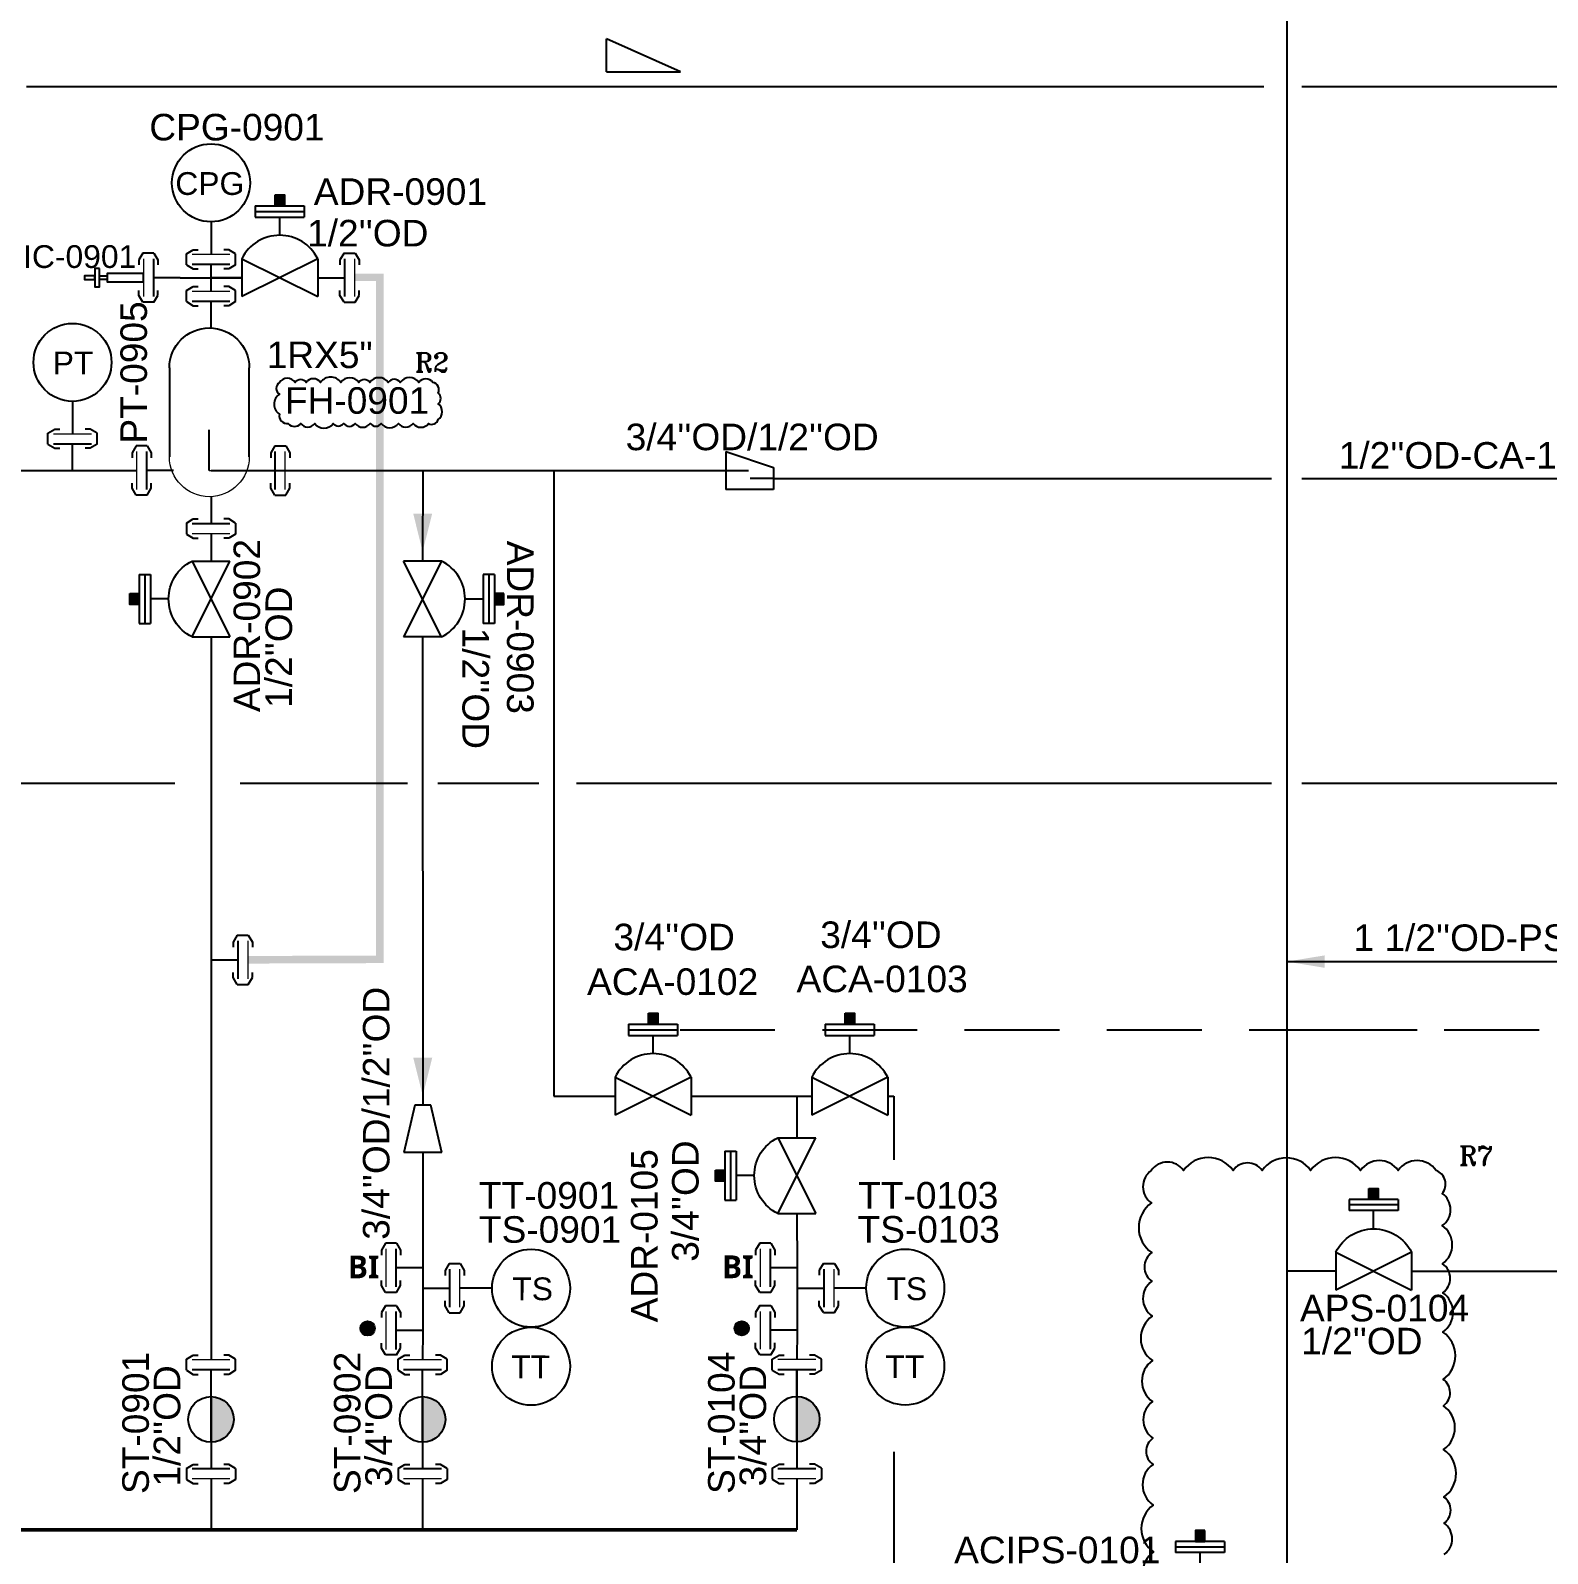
# Model space of a CAD drawing. Header units: millimetres. Extents: x -6754 to 5895, y -4820 to 1016.
# Drawn here: x -3581.6 to -3381.7, y -1479.1 to -1278.4 of the extents above; entities that cross this region are included whole.
import ezdxf
from ezdxf.enums import TextEntityAlignment as Align

# ---------------------------------------------------------------- set-up
doc = ezdxf.new("R2010")
doc.units = ezdxf.units.MM
doc.linetypes.add('ACAD_ISO04W100', pattern=[30.5, 24, -3, 0.5, -3])
doc.linetypes.add('HIDDEN', pattern=[0.375, 0.25, -0.125])
doc.layers.get('0').update_dxf_attribs({"linetype": 'CONTINUOUS'})
for name, color, linetype in [('A---SIGLD-CONN-EL', 7, 'CONTINUOUS'), ('can_move', 7, 'CONTINUOUS'), ('E---INDID------', 7, 'CONTINUOUS'), ('E---INDID-TEXT-25-35', 2, 'CONTINUOUS'), ('P---PEQID------', 7, 'CONTINUOUS'), ('P---PEQID-TEXT-25-35', 2, 'CONTINUOUS'), ('P---PFLGD------', 7, 'CONTINUOUS'), ('P---PFLTD-TEXT-25-35', 2, 'CONTINUOUS'), ('P---PLINB-CA006', 7, 'CONTINUOUS'), ('P---PLINB-CA013', 7, 'CONTINUOUS'), ('P---PLINB-CA037', 7, 'CONTINUOUS'), ('P---PLINB-CHWS011', 7, 'CONTINUOUS'), ('P---PLINB-CON003', 7, 'CONTINUOUS'), ('P---PLINB-DRH016', 7, 'CONTINUOUS'), ('P---PLINB-DRH182', 7, 'CONTINUOUS'), ('P---PLINB-DRH184', 7, 'CONTINUOUS'), ('P---PLINB-DRH245', 7, 'CONTINUOUS'), ('P---PLINB-DROD016', 7, 'CONTINUOUS'), ('P---PLINB-N201', 7, 'CONTINUOUS'), ('P---PLINB-PS019', 7, 'CONTINUOUS'), ('P---PLINB-PS023', 7, 'CONTINUOUS'), ('P---PLIND-TEXT-25-35', 2, 'CONTINUOUS'), ('P---PREDD-TEXT-18-25', 3, 'CONTINUOUS'), ('P---PVLSD-TEXT-18-25', 3, 'CONTINUOUS'), ('P---PVLSD-TEXT-25-35', 2, 'CONTINUOUS'), ('P---STRND------', 7, 'CONTINUOUS'), ('P---STRND-TEXT-25-35', 2, 'CONTINUOUS'), ('P---TANKB-V01', 7, 'CONTINUOUS'), ('P---TANKB-V09', 7, 'CONTINUOUS'), ('VALVE', 6, 'CONTINUOUS')]:
    doc.layers.add(name, color=color, linetype=linetype)
doc.styles.add('ROMANS', font='romans.shx')
doc.styles.add('ROMANT', font='romant.shx')
doc.styles.get("Standard").update_dxf_attribs({"font": 'arial.ttf'})
doc.dimstyles.new('ISO-25', dxfattribs={"dimtxt": 2.5, "dimasz": 2.5, "dimexe": 1.25, "dimexo": 0.625, "dimtad": 1, "dimdec": 4, "dimdsep": 46, "dimlunit": 6, "dimtxsty": 'Standard', "dimcen": 2.5, "dimadec": 0, "dimazin": 0, "dimtfac": 1, "dimtdec": 4, "dimtmove": 0, "dimatfit": 3, "dimfxl": 1, "dimtolj": 1, "dimtzin": 0, "dimarcsym": 0})

# ---------------------------------------------------------------- blocks, each defined once
blk = doc.blocks.new('ADV')
at = {"color": 6}
blk.add_arc((1709.4, 811.99), 5.59, 26.5651, 153.4349, dxfattribs=at)
at = {"layer": 'VALVE'}
for p, q in [((1706.18, 821.46), (1712.63, 821.46)), ((1706.18, 821.46), (1706.18, 819.98)), ((1712.63, 821.46), (1712.63, 819.98)), ((1706.18, 820.72), (1712.63, 820.72)), ((1706.18, 819.98), (1712.63, 819.98)), ((1709.4, 817.58), (1709.4, 819.98)), ((1704.4, 814.49), (1704.4, 809.49)), ((1714.4, 814.49), (1704.4, 809.49)), ((1704.4, 814.49), (1714.4, 809.49)), ((1714.4, 814.49), (1714.4, 809.49))]:
    blk.add_line(p, q, dxfattribs=at)
blk = doc.blocks.new('phi_15863337230')
at = {"color": 0, "linetype": 'ByBlock'}
blk.add_blockref('ADV', (-1709.4, -811.99), dxfattribs=at)
at = {"flags": 1}
blk.add_attdef('PHI_CONNECTIONPOINT', (-5, 0), '', height=0.1, rotation=180, dxfattribs=at)
for tag, p in [('PHI_INSERTPOINT', (0, 0)), ('PHI_CONNECTIONPOINT', (5, 0))]:
    blk.add_attdef(tag, p, '', height=0.1, dxfattribs=at)
for tag, p in [('PRJ_TAG_B', (-8.12, -5.93)), ('DNCALC', (-3.96, -9.44))]:
    blk.add_attdef(tag, p, '', height=2.5)
blk = doc.blocks.new('phi_16777685060')
at = {"color": 0, "linetype": 'ByBlock'}
for p, q in [((2.52, 1.82), (2.52, 13.53)), ((13.06, 13.53), (13.06, 1.82))]:
    blk.add_line(p, q, dxfattribs=at)
at = {"color": 0, "linetype": 'ByBlock', "lineweight": 0}
for p, q in [((7.79, 0), (0, 0)), ((15.46, 0), (12.73, 0))]:
    blk.add_line(p, q, dxfattribs=at)
at = {"color": 0, "linetype": 'ByBlock'}
blk.add_arc((7.79, 13.53), 5.27, 0, 180, dxfattribs=at)
at = {"color": 0, "linetype": 'ByBlock', "lineweight": 0}
blk.add_arc((7.79, 1.82), 5.27, 180, 0, dxfattribs=at)
at = {"color": 7}
for tag, p in [('CODE', (18.27, 11.76)), ('SIZE1_PRAJ', (16.92, 7.7)), ('USER1', (17.26, 2.92))]:
    blk.add_attdef(tag, p, '', height=3.5, dxfattribs=at)
at = {"flags": 1}
blk.add_attdef('PHI_CONNECTIONPOINT', (0, 0), '', height=0.126, rotation=180, dxfattribs=at)
blk.add_attdef('PHI_CONNECTIONPOINT', (15.46, 0), '', height=0.126, dxfattribs=at)
blk = doc.blocks.new('rgyjryjyfrjfhjgfgj')
at = {"color": 0, "linetype": 'ByBlock'}
for p, q in [((716.48, 396.87), (717.39, 397.41)), ((717.39, 397.41), (718.05, 397.41)), ((722.07, 397.41), (721.4, 397.41)), ((722.97, 396.87), (722.07, 397.41)), ((722.97, 395.42), (722.97, 396.87)), ((716.48, 395.42), (717.39, 394.88)), ((717.39, 394.88), (718.05, 394.88)), ((722.07, 394.88), (721.4, 394.88)), ((722.97, 395.42), (722.07, 394.88))]:
    blk.add_line(p, q, dxfattribs=at)
at = {"color": 6, "linetype": 'ByBlock'}
blk.add_line((719.73, 391.95), (719.73, 395.48), dxfattribs=at)
at = {"color": 1, "linetype": 'ByBlock', "lineweight": 15}
blk.add_lwpolyline([(717.23, 396.8), (722.23, 396.8)], dxfattribs=at)
at = {"color": 6, "linetype": 'ByBlock'}
blk.add_lwpolyline([(717.23, 395.48), (722.23, 395.48)], dxfattribs=at)
blk = doc.blocks.new('phi_158624437617')
at = {"color": 0, "linetype": 'ByBlock'}
blk.add_line((-3.24, 3.47), (-3.24, 4.92), dxfattribs=at)
blk.add_blockref('rgyjryjyfrjfhjgfgj', (-719.73, -391.95), dxfattribs=at)
at = {"flags": 1}
for p, rotation in [((0, 4.85), 90), ((0, 0), 270)]:
    blk.add_attdef('PHI_CONNECTIONPOINT', p, '', height=0.1, rotation=rotation, dxfattribs=at)
blk = doc.blocks.new('phi_15825218758')
at = {"color": 0, "linetype": 'ByBlock'}
blk.add_line((-3.24, 3.47), (-3.24, 4.92), dxfattribs=at)
blk.add_blockref('rgyjryjyfrjfhjgfgj', (-719.73, -391.95), dxfattribs=at)
at = {"flags": 1}
for p, rotation in [((0, 4.85), 90), ((0, 0), 270)]:
    blk.add_attdef('PHI_CONNECTIONPOINT', p, '', height=0.1, rotation=rotation, dxfattribs=at)
blk = doc.blocks.new('icc')
at = {"color": 0, "linetype": 'ByBlock'}
for points in [[(253.08, 350.51), (257.85, 350.51), (257.85, 349.41), (253.08, 349.41)], [(258.86, 350.2), (257.85, 350.2), (257.85, 349.71), (258.86, 349.71)], [(258.86, 351.15), (259.47, 351.15), (259.47, 348.77), (258.86, 348.77)], [(259.47, 350.2), (260.84, 350.2), (260.84, 349.71), (259.47, 349.71)]]:
    blk.add_lwpolyline(points, close=True, dxfattribs=at)
blk = doc.blocks.new('phi_15578922970')
at = {"color": 0, "linetype": 'ByBlock'}
blk.add_blockref('icc', (-253.08, -349.96), dxfattribs=at)
at = {"ltscale": 10, "flags": 1}
blk.add_attdef('PHI_CONNECTIONPOINT', (0, 0), '', height=0.1, rotation=180, dxfattribs=at)
blk = doc.blocks.new('CPG 1')
at = {"color": 0, "linetype": 'ByBlock'}
blk.add_line((2154.07, -1067.18), (2154.07, -1071.45), dxfattribs=at)
blk.add_circle((2154.07, -1062.04), 5.14, dxfattribs=at)
blk.add_text('CPG', height=3, rotation=359.9879, dxfattribs=at).set_placement((2149.37, -1063.63))
blk = doc.blocks.new('phi_158252447930')
at = {"color": 0, "linetype": 'ByBlock'}
blk.add_blockref('CPG 1', (-2154.07, 1071.45), dxfattribs=at)
blk.add_attdef('PLANT_BMK', (1.5, 15.32), '', height=3.2, rotation=90)
at = {"flags": 1}
for tag in ['PHI_CONNECTIONPOINT', 'PHI_INSERTPOINT']:
    blk.add_attdef(tag, (0, 0), '', height=0.1, rotation=269.9879, dxfattribs=at)
blk = doc.blocks.new('phi_16777588438')
at = {"color": 0, "linetype": 'ByBlock'}
blk.add_blockref('ADV', (-1709.4, -811.99), dxfattribs=at)
at = {"flags": 1}
blk.add_attdef('PHI_CONNECTIONPOINT', (-5, 0), '', height=0.1, rotation=180, dxfattribs=at)
for tag, p in [('PHI_INSERTPOINT', (0, 0)), ('PHI_CONNECTIONPOINT', (5, 0))]:
    blk.add_attdef(tag, p, '', height=0.1, dxfattribs=at)
at = {"color": 7}
for tag, p in [('PRJ_TAG_B', (-12.54, -6.47)), ('DNCALC', (-8.39, -11.88))]:
    blk.add_attdef(tag, p, '', height=3.5, dxfattribs=at)
blk = doc.blocks.new('phi_158252436928')
at = {"color": 0, "linetype": 'ByBlock'}
blk.add_circle((-5.14, 0), 5.14, dxfattribs=at)
blk.add_text('TT', height=3, rotation=359.9879, dxfattribs=at).set_placement((-7.75, -1.58))
at = {"flags": 1}
for tag in ['PHI_CONNECTIONPOINT', 'PHI_INSERTPOINT']:
    blk.add_attdef(tag, (0, 0), '', height=0.1, rotation=359.9879, dxfattribs=at)
blk.add_attdef('DEVICE', (-12.28, -9.32), '', height=3.5)
blk = doc.blocks.new('ST1')
at = {"linetype": 'ByBlock'}
h = blk.add_hatch(color=0, dxfattribs=at)
h.dxf.hatch_style = 1
h.paths.add_polyline_path([(289.45, -286.11), (289.45, -291.11, 0.414214), (291.95, -288.61, 0.414214)])
at = {"color": 0, "linetype": 'ByBlock'}
blk.add_line((289.45, -291.11), (289.45, -286.11), dxfattribs=at)
blk.add_circle((289.45, -288.61), 2.5, dxfattribs=at)
blk = doc.blocks.new('phi_15831288483')
at = {"color": 0, "linetype": 'ByBlock', "xscale": 1.2, "yscale": 1.2, "zscale": 1.2}
blk.add_blockref('ST1', (-347.34, 343.33), dxfattribs=at)
at = {"extrusion": (7.4988e-33, 1.22465e-16, -1), "flags": 1}
for tag, p, rotation in [('PHI_CONNECTIONPOINT', (0, -0.19), 90), ('PHI_CONNECTIONPOINT', (0, -6), 270), ('PHI_INSERTPOINT', (0, -6), 180)]:
    blk.add_attdef(tag, p, '', height=0.1, rotation=rotation, dxfattribs=at)
for tag, p in [('CODE', (4.53, -2.75)), ('DN1', (6.61, -7.4))]:
    blk.add_attdef(tag, p, '', height=3.5)
blk = doc.blocks.new('phi_16763520997')
at = {"color": 0, "linetype": 'ByBlock'}
blk.add_line((4.27, 0), (0, 0), dxfattribs=at)
blk.add_circle((9.41, -0.01), 5.14, dxfattribs=at)
blk.add_text('TS', height=3, rotation=359.9546, dxfattribs=at).set_placement((6.94, -1.59))
blk.add_attdef('DEVICE', (-16.96, 5.99), '', height=3.5, rotation=359.9546)
at = {"flags": 1}
for tag, p in [('PHI_CONNECTIONPOINT', (-0.05, 0)), ('PHI_INSERTPOINT', (0, 0))]:
    blk.add_attdef(tag, p, '', height=0.1, rotation=359.9546, dxfattribs=at)
blk = doc.blocks.new('phi_15863337301')
at = {"color": 0, "linetype": 'ByBlock'}
blk.add_blockref('ADV', (-1709.4, -811.99), dxfattribs=at)
at = {"flags": 1}
blk.add_attdef('PHI_CONNECTIONPOINT', (-5, 0), '', height=0.1, rotation=180, dxfattribs=at)
for tag, p in [('PHI_INSERTPOINT', (0, 0)), ('PHI_CONNECTIONPOINT', (5, 0))]:
    blk.add_attdef(tag, p, '', height=0.1, dxfattribs=at)
for tag, p in [('PRJ_TAG_B', (-8.12, -5.93)), ('DNCALC', (-3.96, -9.44))]:
    blk.add_attdef(tag, p, '', height=2.5)
blk = doc.blocks.new('A$C6A174CB4')
at = {"color": 6}
for p, q in [((0, 6.31), (7.62, 6.31)), ((15.86, 7.27), (15.86, 0)), ((15.86, 3.63), (8.12, 3.63))]:
    blk.add_line(p, q, dxfattribs=at)
at = {"layer": 'VALVE', "color": 6}
for p, q in [((0, 12.63), (0, 0)), ((0, 12.63), (15.86, 7.27)), ((15.86, 0), (0, 0))]:
    blk.add_line(p, q, dxfattribs=at)
blk = doc.blocks.new('phi_16777711712')
at = {"color": 0, "linetype": 'ByBlock', "xscale": -0.395994, "yscale": 0.395994, "zscale": 0.395994, "rotation": 180}
blk.add_blockref('A$C6A174CB4', (-6.28, 1.44), dxfattribs=at)
at = {"flags": 1}
blk.add_attdef('PHI_CONNECTIONPOINT', (0, 0), '', height=0.1, dxfattribs=at)
for tag in ['PHI_CONNECTIONPOINT', 'PHI_INSERTPOINT']:
    blk.add_attdef(tag, (-6.28, -1.06), '', height=0.1, rotation=180, dxfattribs=at)
blk.add_attdef('SPECRED', (-9.81, -7.24), '', height=2.5)
blk = doc.blocks.new('A$C25422821')
at = {"color": 6}
blk.add_line((15.86, 9.01), (15.86, 3.61), dxfattribs=at)
at = {"layer": 'VALVE', "color": 6}
for p, q in [((0, 12.63), (0, 0)), ((0, 12.63), (15.86, 9.01)), ((15.86, 3.61), (0, 0))]:
    blk.add_line(p, q, dxfattribs=at)
blk = doc.blocks.new('phi_15825407484')
at = {"color": 0, "linetype": 'ByBlock', "xscale": 0.3945994, "yscale": 0.3945994, "zscale": 0.3945994}
blk.add_blockref('A$C25422821', (-6.26, -2.49), dxfattribs=at)
at = {"flags": 1}
for tag in ['PHI_CONNECTIONPOINT', 'PHI_INSERTPOINT']:
    blk.add_attdef(tag, (-6.26, 0), '', height=0.1, rotation=180, dxfattribs=at)
blk.add_attdef('PHI_CONNECTIONPOINT', (0, 0), '', height=0.1, dxfattribs=at)
blk.add_attdef('SPECRED', (-9.78, -6.17), '', height=2.5)
blk = doc.blocks.new('A$C66D9105F')
at = {"color": 5}
for p, q in [((0, 0), (0, 4.35)), ((9.77, 0), (0, 4.35)), ((0, 0), (9.77, 0))]:
    blk.add_line(p, q, dxfattribs=at)
blk = doc.blocks.new('phi_158253606254')
at = {"color": 0, "linetype": 'ByBlock'}
blk.add_line((0, 4.27), (0, 0), dxfattribs=at)
blk.add_circle((0, 9.41), 5.14, dxfattribs=at)
blk.add_text('PT', height=3, rotation=359.9879, dxfattribs=at).set_placement((-2.61, 7.83))
blk.add_attdef('PLANT_BMK', (1.5, 15.32), '', height=3.2, rotation=90)
at = {"flags": 1}
for tag in ['PHI_CONNECTIONPOINT', 'PHI_INSERTPOINT']:
    blk.add_attdef(tag, (0, 0), '', height=0.1, rotation=269.9879, dxfattribs=at)

msp = doc.modelspace()

# ---------------------------------------------------------------- hatches: boundary and pattern name
h = msp.add_hatch(color=1)
h.dxf.hatch_style = 1
h.paths.add_polyline_path([(-3548.16, -1301.51), (-3548.16, -1300.06), (-3549.4, -1300.06), (-3549.4, -1301.51)])
h = msp.add_hatch(color=1)
h.dxf.hatch_style = 1
h.paths.add_polyline_path([(-3568.54, -1354.05), (-3567.3, -1354.05), (-3567.3, -1352.6), (-3568.54, -1352.6)])
h = msp.add_hatch(color=1)
h.dxf.hatch_style = 1
h.paths.add_polyline_path([(-3519.25, -1354.05), (-3520.48, -1354.05), (-3520.48, -1352.6), (-3519.25, -1352.6)])
h = msp.add_hatch(color=1)
h.dxf.hatch_style = 1
h.paths.add_polyline_path([(-3498.96, -1409.38), (-3498.96, -1407.93), (-3500.2, -1407.93), (-3500.2, -1409.38)])
h = msp.add_hatch(color=1)
h.dxf.hatch_style = 1
h.paths.add_polyline_path([(-3473.04, -1409.38), (-3473.04, -1407.93), (-3474.28, -1407.93), (-3474.28, -1409.38)])
h = msp.add_hatch(color=1)
h.dxf.hatch_style = 1
h.paths.add_polyline_path([(-3490.11, -1430.05), (-3490.11, -1428.6), (-3491.35, -1428.6), (-3491.35, -1430.05)])
h = msp.add_hatch(color=1)
h.dxf.hatch_style = 1
h.paths.add_polyline_path([(-3404, -1432.46), (-3404, -1431.01), (-3405.24, -1431.01), (-3405.24, -1432.46)])
h = msp.add_hatch(color=256)
h.dxf.hatch_style = 1
h.paths.add_polyline_path([(-3536.25, -1449.47, -1), (-3538.16, -1449.47, -1)])
h = msp.add_hatch(color=256)
h.dxf.hatch_style = 1
h.paths.add_polyline_path([(-3486.94, -1449.46, -1), (-3488.84, -1449.46, -1)])
h = msp.add_hatch(color=1)
h.dxf.hatch_style = 1
h.paths.add_polyline_path([(-3428.11, -1477.56), (-3428.11, -1476.11), (-3426.87, -1476.11), (-3426.87, -1477.56)])

# ---------------------------------------------------------------- linework, layer by layer
at = {"color": 6}
for p in [(-3561.9, -1310.97), (-3553.78, -1310.97)]:
    msp.add_line(p, (-3557.84, -1310.97), dxfattribs=at)
at = {"color": 1}
for points in [[(-3549.4, -1300.06), (-3548.16, -1300.06), (-3548.16, -1301.51), (-3549.4, -1301.51)], [(-3568.54, -1352.6), (-3567.3, -1352.6), (-3567.3, -1354.05), (-3568.54, -1354.05)], [(-3519.25, -1352.6), (-3520.48, -1352.6), (-3520.48, -1354.05), (-3519.25, -1354.05)], [(-3500.2, -1407.93), (-3498.96, -1407.93), (-3498.96, -1409.38), (-3500.2, -1409.38)], [(-3474.28, -1407.93), (-3473.04, -1407.93), (-3473.04, -1409.38), (-3474.28, -1409.38)], [(-3491.35, -1428.6), (-3490.11, -1428.6), (-3490.11, -1430.05), (-3491.35, -1430.05)], [(-3405.24, -1431.01), (-3404, -1431.01), (-3404, -1432.46), (-3405.24, -1432.46)], [(-3426.87, -1476.11), (-3428.11, -1476.11), (-3428.11, -1477.56), (-3426.87, -1477.56)]]:
    msp.add_lwpolyline(points, close=True, dxfattribs=at)
msp.add_lwpolyline([(-3548.83, -1324.78, 0.520567), (-3548.83, -1326.34, 0.520567), (-3548.83, -1328.97, 0.520567), (-3547.65, -1330.17, 0.520567), (-3546.03, -1330.17, 0.520567), (-3544.17, -1330.17, 0.520567), (-3541.74, -1330.17, 0.520567), (-3540.37, -1330.17, 0.520567), (-3538.84, -1330.17, 0.520567), (-3536.85, -1330.17, 0.520567), (-3535.4, -1330.17, 0.520567), (-3533.15, -1330.17, 0.520567), (-3531.19, -1330.17, 0.520567), (-3529.17, -1330.17, 0.520567), (-3527.92, -1329.68, 0.520567), (-3527.92, -1327.59, 0.520567), (-3527.92, -1326.18, 0.520567), (-3528.59, -1324.78, 0.520567), (-3530.44, -1324.78, 0.520567), (-3532.9, -1324.78, 0.520567), (-3534.49, -1324.78, 0.520567), (-3536.91, -1324.78, 0.520567), (-3538.35, -1324.78, 0.520567), (-3540.74, -1324.78, 0.520567), (-3543.4, -1324.78, 0.520567), (-3545.31, -1324.78, 0.520567), (-3546.74, -1324.78, 0.520567)], format="xyb", close=True, dxfattribs=at)
msp.add_lwpolyline([(-3395.31, -1479.25, 0.520567), (-3395.34, -1475.15, 0.520567), (-3395.36, -1471.71, 0.520567), (-3395.39, -1465.44, 0.520567), (-3395.43, -1459.66, 0.520567), (-3395.45, -1456.19, 0.520567), (-3395.48, -1449.95, 0.520567), (-3395.51, -1444.78, 0.520567), (-3395.54, -1440.94, 0.520567), (-3395.57, -1435.92, 0.520567), (-3395.59, -1431.68, 0.520567), (-3396.39, -1428.65, 0.520567), (-3401.39, -1428.65, 0.520567), (-3406.35, -1428.65, 0.520567), (-3412.92, -1428.65, 0.520567), (-3419.31, -1428.65, 0.520567), (-3423.15, -1428.65, 0.520567), (-3429.68, -1428.65, 0.520567), (-3433.92, -1428.65, 0.520567), (-3433.89, -1432.93, 0.520567), (-3433.85, -1439.48, 0.520567), (-3433.83, -1443.25, 0.520567), (-3433.8, -1447.86, 0.520567), (-3433.77, -1453.71, 0.520567), (-3433.74, -1459.12, 0.520567), (-3433.71, -1463.94, 0.520567), (-3433.69, -1467.39, 0.520567), (-3433.66, -1472.76, 0.520567), (-3433.62, -1478.93, 0.520567), (-3433.59, -1484.49, 0.520567)], format="xyb", dxfattribs=at)
for centre in [(-3537.2, -1449.47), (-3487.89, -1449.46)]:
    msp.add_circle(centre, 0.952)
at = {"layer": 'A---SIGLD-CONN-EL', "color": 7, "linetype": 'HIDDEN', "ltscale": 50}
for points in [[(-3496.02, -1410.12), (-3398.86, -1410.12)], [(-3414.06, -1410.12), (-3380.7, -1410.12)]]:
    msp.add_lwpolyline(points, dxfattribs=at)
at = {"layer": 'can_move', "linetype": 'HIDDEN', "ltscale": 50, "const_width": 1}
msp.add_lwpolyline([(-3538.93, -1310.92), (-3535.58, -1310.92), (-3535.58, -1400.82), (-3552.99, -1400.88)], dxfattribs=at)
at = {"layer": 'P---PLINB-CA006', "color": 152, "linetype": 'Continuous', "ltscale": 0.1}
for points in [[(-3659.8, -1377.6), (-3562.62, -1377.6)], [(-3553.99, -1377.6), (-3531.94, -1377.6)], [(-3527.94, -1377.6), (-3514.64, -1377.6)], [(-3509.66, -1377.6), (-3418.06, -1377.6)], [(-3414.06, -1377.6), (-3229.15, -1377.6)]]:
    msp.add_lwpolyline(points, dxfattribs=at)
at = {"layer": 'P---PLINB-CA013', "color": 152, "linetype": 'Continuous', "ltscale": 0.1}
msp.add_line((-3558.06, -1336.39), (-3558.06, -1331.02), dxfattribs=at)
for points in [[(-3584.55, -1336.39), (-3576.09, -1336.39)], [(-3576.09, -1336.39), (-3567.64, -1336.39)], [(-3557.83, -1336.39), (-3529.93, -1336.39)], [(-3529.93, -1336.39), (-3512.64, -1336.39)], [(-3512.64, -1336.39), (-3490, -1336.39)], [(-3512.64, -1336.39), (-3512.64, -1418.84)], [(-3512.64, -1418.84), (-3504.58, -1418.84)], [(-3494.58, -1418.84), (-3478.66, -1418.84)], [(-3468.66, -1418.84), (-3467.86, -1418.84)], [(-3467.86, -1418.84), (-3467.86, -1427.26)], [(-3467.86, -1465.74), (-3467.86, -1492.92)]]:
    msp.add_lwpolyline(points, dxfattribs=at)
at = {"layer": 'P---PLINB-CA037', "color": 152, "linetype": 'Continuous', "ltscale": 0.1}
for points in [[(-3483.72, -1337.45), (-3418.06, -1337.45)], [(-3414.06, -1337.45), (-3229.15, -1337.45)]]:
    msp.add_lwpolyline(points, dxfattribs=at)
at = {"layer": 'P---PLINB-CHWS011', "color": 5, "linetype": 'Continuous', "ltscale": 0.1}
for points in [[(-3582.17, -1285.76), (-3419.09, -1285.76)], [(-3414.06, -1285.76), (-3227.15, -1285.76)]]:
    msp.add_lwpolyline(points, dxfattribs=at)
at = {"layer": 'P---PLINB-CON003', "color": 230, "linetype": 'ACAD_ISO04W100', "const_width": 0.5}
for points in [[(-3586.82, -1476.02), (-3529.95, -1476.02)], [(-3529.95, -1476.02), (-3480.63, -1476.02)]]:
    msp.add_lwpolyline(points, dxfattribs=at)
at = {"layer": 'P---PLINB-DRH016', "color": 7, "linetype": 'Continuous', "ltscale": 0.1}
for points in [[(-3480.65, -1418.84), (-3480.65, -1424.33)], [(-3480.65, -1434.33), (-3480.61, -1441.48)], [(-3480.61, -1441.48), (-3480.61, -1444.15)], [(-3480.61, -1444.15), (-3480.61, -1449.72)], [(-3480.61, -1449.72), (-3480.64, -1453.59)], [(-3480.63, -1454.9), (-3480.65, -1458.78)], [(-3557.84, -1458.65), (-3557.84, -1464.46)], [(-3529.95, -1458.65), (-3529.95, -1464.46)], [(-3480.64, -1458.63), (-3480.64, -1464.44)], [(-3480.64, -1469.3), (-3480.63, -1476.02)]]:
    msp.add_lwpolyline(points, dxfattribs=at)
at = {"layer": 'P---PLINB-DRH182', "color": 7, "linetype": 'Continuous', "ltscale": 0.1}
for points in [[(-3557.84, -1344.69), (-3557.84, -1348.32)], [(-3557.84, -1358.32), (-3557.84, -1400.88)], [(-3557.84, -1400.88), (-3557.84, -1453.6)], [(-3557.84, -1469.31), (-3557.84, -1476.02)]]:
    msp.add_lwpolyline(points, dxfattribs=at)
at = {"layer": 'P---PLINB-DRH184', "color": 7, "linetype": 'Continuous', "ltscale": 0.1}
for points in [[(-3529.93, -1426.3), (-3529.93, -1441.49)], [(-3529.93, -1441.49), (-3529.93, -1444.16)], [(-3529.93, -1444.16), (-3529.93, -1449.73)], [(-3529.93, -1449.73), (-3529.95, -1453.6)], [(-3529.95, -1469.31), (-3529.95, -1476.02)]]:
    msp.add_lwpolyline(points, dxfattribs=at)
at = {"layer": 'P---PLINB-DRH245', "color": 7, "linetype": 'Continuous', "ltscale": 0.1}
msp.add_lwpolyline([(-3559.02, -1310.97), (-3553.78, -1310.97)], dxfattribs=at)
at = {"layer": 'P---PLINB-DROD016', "color": 7, "linetype": 'Continuous', "ltscale": 0.1}
for points in [[(-3529.93, -1336.39), (-3529.95, -1348.32)], [(-3529.95, -1358.32), (-3529.93, -1420.04)]]:
    msp.add_lwpolyline(points, dxfattribs=at)
at = {"layer": 'P---PLINB-DROD016', "color": 7, "linetype": 'ByBlock'}
for points in [[(-3529.95, -1347.07), (-3528.69, -1342.07), (-3531.19, -1342.07)], [(-3529.93, -1418.79), (-3528.68, -1413.79), (-3531.18, -1413.79)]]:
    msp.add_solid(points, dxfattribs=at)
at = {"layer": 'P---PLINB-PS019', "color": 32, "linetype": 'Continuous', "ltscale": 0.1}
msp.add_lwpolyline([(-3416.06, -1224.92), (-3416.06, -1494.01)], dxfattribs=at)
at = {"layer": 'P---PLINB-PS023', "color": 32, "linetype": 'Continuous', "ltscale": 0.1}
for points in [[(-3409.62, -1441.93), (-3416.06, -1441.93)], [(-3399.62, -1441.93), (-3374.2, -1441.93)]]:
    msp.add_lwpolyline(points, dxfattribs=at)

# ---------------------------------------------------------------- block references
msp.add_blockref('A$C66D9105F', (-3505.72, -1283.83))
at = {"layer": 'E---INDID------'}
ref = msp.add_blockref('phi_158252436928', (-3510.52, -1454.46), dxfattribs=at)
ref.add_attrib('DEVICE', 'TT-0901', (-3522.53, -1433.68), dxfattribs={"layer": 'E---INDID-TEXT-25-35', "color": 7, "height": 3.5})
ref = msp.add_blockref('phi_158252436928', (-3461.21, -1454.44), dxfattribs=at)
ref.add_attrib('DEVICE', 'TT-0103', (-3472.55, -1433.67), dxfattribs={"layer": 'E---INDID-TEXT-25-35', "color": 7, "height": 3.5})
at = {"layer": 'P---PEQID------', "xscale": -1}
msp.add_blockref('phi_15578922970', (-3566.75, -1310.97), dxfattribs=at)
at = {"layer": 'P---PFLGD------', "xscale": -1, "rotation": 90}
msp.add_blockref('phi_15825218758', (-3561.9, -1310.97), dxfattribs=at)
at = {"layer": 'P---PLINB-CA013'}
ref = msp.add_blockref('phi_158253606254', (-3576.09, -1331.54), dxfattribs=at)
ref.add_attrib('PLANT_BMK', 'PT-0905', (-3566.28, -1332.84), dxfattribs={"layer": 'E---INDID-TEXT-25-35', "color": 7, "height": 3.5, "rotation": 90})
msp.add_blockref('phi_15825218758', (-3576.09, -1336.39), dxfattribs=at)
ref = msp.add_blockref('phi_16777711712', (-3483.72, -1337.45), dxfattribs=dict(at, xscale=-1, rotation=180))
ref.add_attrib('SPECRED', "3/4''OD/1/2''OD", dxfattribs={"layer": 'P---PREDD-TEXT-18-25', "color": 7, "height": 3.5}).set_placement((-3469.84, -1330.21), align=Align.TOP_RIGHT)
at = {"layer": 'P---PLINB-CA013', "rotation": 90.00000000000001}
msp.add_blockref('phi_158624437617', (-3562.78, -1336.39), dxfattribs=at)
at = {"layer": 'P---PLINB-CA013', "xscale": -1, "rotation": 270}
msp.add_blockref('phi_158624437617', (-3552.9, -1336.39), dxfattribs=at)
at = {"layer": 'P---PLINB-DRH016'}
ref = msp.add_blockref('phi_16763520997', (-3475.76, -1444.15), dxfattribs=at)
ref.add_attrib('DEVICE', 'TS-0103', (-3472.63, -1438.16), dxfattribs={"layer": 'E---INDID-TEXT-25-35', "color": 7, "height": 3.5})
at = {"layer": 'P---PLINB-DRH016', "xscale": -1, "rotation": 90}
for p in [(-3480.61, -1441.48), (-3480.61, -1449.72)]:
    msp.add_blockref('phi_15825218758', p, dxfattribs=at)
at = {"layer": 'P---PLINB-DRH016'}
for p, rotation in [((-3480.61, -1444.15), 270), ((-3557.84, -1464.46), 180), ((-3529.95, -1464.46), 180), ((-3480.64, -1464.44), 180)]:
    msp.add_blockref('phi_15825218758', p, dxfattribs=dict(at, rotation=rotation))
ref = msp.add_blockref('phi_15831288483', (-3557.84, -1458.46), dxfattribs=at)
ref.add_attrib('DN1', "1/2''OD", (-3561.89, -1470.32), dxfattribs={"layer": 'P---PFLTD-TEXT-25-35', "color": 7, "height": 3.5, "rotation": 90})
ref.add_attrib('CODE', 'ST-0901', (-3566.03, -1471.3), dxfattribs={"layer": 'P---PFLTD-TEXT-25-35', "color": 7, "height": 3.5, "rotation": 90})
ref = msp.add_blockref('phi_15831288483', (-3529.95, -1458.46), dxfattribs=at)
ref.add_attrib('DN1', "3/4''OD", (-3534, -1470.32), dxfattribs={"layer": 'P---PFLTD-TEXT-25-35', "color": 7, "height": 3.5, "rotation": 90})
ref.add_attrib('CODE', 'ST-0902', (-3538.14, -1471.3), dxfattribs={"layer": 'P---PFLTD-TEXT-25-35', "color": 7, "height": 3.5, "rotation": 90})
ref = msp.add_blockref('phi_15831288483', (-3480.64, -1458.44), dxfattribs=at)
ref.add_attrib('DN1', "3/4''OD", (-3484.68, -1470.3), dxfattribs={"layer": 'P---PFLTD-TEXT-25-35', "color": 7, "height": 3.5, "rotation": 90})
ref.add_attrib('CODE', 'ST-0104', (-3488.83, -1471.29), dxfattribs={"layer": 'P---PFLTD-TEXT-25-35', "color": 7, "height": 3.5, "rotation": 90})
at = {"layer": 'P---PLINB-DRH016', "xscale": -1}
msp.add_blockref('phi_15825218758', (-3480.64, -1458.44), dxfattribs=at)
at = {"layer": 'P---PLINB-DRH182', "xscale": -1, "rotation": 180}
msp.add_blockref('phi_15825218758', (-3557.84, -1339.84), dxfattribs=at)
at = {"layer": 'P---PLINB-DRH182', "rotation": 270}
msp.add_blockref('phi_15825218758', (-3557.84, -1400.88), dxfattribs=at)
at = {"layer": 'P---PLINB-DRH182', "xscale": -1}
msp.add_blockref('phi_15825218758', (-3557.84, -1458.46), dxfattribs=at)
at = {"layer": 'P---PLINB-DRH184'}
ref = msp.add_blockref('phi_16763520997', (-3525.07, -1444.16), dxfattribs=at)
ref.add_attrib('DEVICE', 'TS-0901', (-3522.53, -1438.18), dxfattribs={"layer": 'E---INDID-TEXT-25-35', "color": 7, "height": 3.5})
at = {"layer": 'P---PLINB-DRH184', "xscale": -1, "rotation": 90}
for p in [(-3529.93, -1441.49), (-3529.93, -1449.73)]:
    msp.add_blockref('phi_15825218758', p, dxfattribs=at)
at = {"layer": 'P---PLINB-DRH184', "rotation": 270}
msp.add_blockref('phi_15825218758', (-3529.93, -1444.16), dxfattribs=at)
at = {"layer": 'P---PLINB-DRH184', "xscale": -1}
msp.add_blockref('phi_15825218758', (-3529.95, -1458.46), dxfattribs=at)
at = {"layer": 'P---PLINB-DRH245', "rotation": 270}
msp.add_blockref('phi_15825218758', (-3543.78, -1310.97), dxfattribs=at)
at = {"layer": 'P---PLINB-DROD016'}
ref = msp.add_blockref('phi_15825407484', (-3529.93, -1420.04), dxfattribs=dict(at, xscale=-1, rotation=270))
ref.add_attrib('SPECRED', "3/4''OD/1/2''OD", dxfattribs={"layer": 'P---PREDD-TEXT-18-25', "color": 7, "height": 3.5, "rotation": 90}).set_placement((-3537.82, -1404.44), align=Align.TOP_RIGHT)
at = {"layer": 'P---PLINB-N201'}
ref = msp.add_blockref('phi_158252447930', (-3557.84, -1307.88), dxfattribs=at)
ref.add_attrib('PLANT_BMK', 'CPG-0901', (-3565.97, -1292.88), dxfattribs={"layer": 'E---INDID-TEXT-25-35', "color": 7, "height": 3.5})
for p in [(-3557.84, -1312.74), (-3557.84, -1317.59)]:
    msp.add_blockref('phi_15825218758', p, dxfattribs=at)
at = {"layer": 'P---STRND------'}
ref = msp.add_blockref('phi_16777685060', (-3550.27, -1336.39), dxfattribs=dict(at, xscale=-1))
ref.add_attrib('USER1', '1RX5"', (-3550.5, -1322.89), dxfattribs={"layer": 'P---STRND-TEXT-25-35', "color": 7, "height": 3.5})
ref.add_attrib('CODE', 'FH-0901', (-3548.1, -1328.91), dxfattribs={"layer": 'P---STRND-TEXT-25-35', "color": 7, "height": 3.5})
at = {"layer": 'P---TANKB-V01'}
ref = msp.add_blockref('phi_15863337301', (-3499.58, -1418.84), dxfattribs=dict(at, zscale=-1))
ref.add_attrib('DNCALC', "3/4''OD", (-3504.8, -1399.63), dxfattribs={"layer": 'P---PVLSD-TEXT-18-25', "color": 7, "height": 3.5})
ref.add_attrib('PRJ_TAG_B', 'ACA-0102', (-3508.28, -1405.51), dxfattribs={"layer": 'P---PVLSD-TEXT-18-25', "color": 7, "height": 3.5})
ref = msp.add_blockref('phi_15863337301', (-3473.66, -1418.84), dxfattribs=dict(at, zscale=-1))
ref.add_attrib('DNCALC', "3/4''OD", (-3477.55, -1399.33), dxfattribs={"layer": 'P---PVLSD-TEXT-18-25', "color": 7, "height": 3.5})
ref.add_attrib('PRJ_TAG_B', 'ACA-0103', (-3480.67, -1405.15), dxfattribs={"layer": 'P---PVLSD-TEXT-18-25', "color": 7, "height": 3.5})
at = {"layer": 'P---TANKB-V01', "extrusion": (4.89859e-16, 1.72563e-31, -1)}
ref = msp.add_blockref('phi_15863337301', (3480.65, -1429.33), dxfattribs=dict(at, zscale=-1, rotation=270))
ref.add_attrib('DNCALC', "3/4''OD", (-3493.58, -1440.68), dxfattribs={"layer": 'P---PVLSD-TEXT-18-25', "color": 7, "height": 3.5, "rotation": 90})
ref.add_attrib('PRJ_TAG_B', 'ADR-0105', (-3498.99, -1448.67), dxfattribs={"layer": 'P---PVLSD-TEXT-18-25', "color": 7, "height": 3.5, "rotation": 90})
at = {"layer": 'P---TANKB-V01', "extrusion": (1.22465e-16, -2.44929e-16, -1)}
ref = msp.add_blockref('phi_15863337230', (3404.62, -1441.93), dxfattribs=at)
ref.add_attrib('DNCALC', "1/2''OD", (-3414.17, -1452.89), dxfattribs={"layer": 'P---PVLSD-TEXT-18-25', "color": 7, "height": 3.5})
ref.add_attrib('PRJ_TAG_B', 'APS-0104', (-3414.32, -1448.54), dxfattribs={"layer": 'P---PVLSD-TEXT-18-25', "color": 7, "height": 3.5})
at = {"layer": 'P---TANKB-V01', "extrusion": (0, -4.93038e-32, -1)}
ref = msp.add_blockref('phi_15863337230', (3427.49, -1487.02), dxfattribs=dict(at, zscale=-1))
ref.add_attrib('DNCALC', "1''OD", (-3448.76, -1484.52), dxfattribs={"layer": 'P---PVLSD-TEXT-18-25', "color": 7, "height": 3.5})
ref.add_attrib('PRJ_TAG_B', 'ACIPS-0101', (-3459.9, -1480.42), dxfattribs={"layer": 'P---PVLSD-TEXT-18-25', "color": 7, "height": 3.5})
at = {"layer": 'P---TANKB-V09'}
ref = msp.add_blockref('phi_15863337301', (-3548.78, -1310.97), dxfattribs=dict(at, zscale=-1))
ref.add_attrib('DNCALC', "1/2''OD", (-3545.18, -1306.85), dxfattribs={"layer": 'P---PVLSD-TEXT-18-25', "color": 7, "height": 3.5})
ref.add_attrib('PRJ_TAG_B', 'ADR-0901', (-3544.29, -1301.37), dxfattribs={"layer": 'P---PVLSD-TEXT-18-25', "color": 7, "height": 3.5})
at = {"layer": 'P---TANKB-V09', "extrusion": (-4.68864e-32, 1.22465e-16, -1)}
ref = msp.add_blockref('phi_16777588438', (3557.84, -1353.32), dxfattribs=dict(at, rotation=270))
ref.add_attrib('DNCALC', "1/2''OD", (-3547.16, -1367.68), dxfattribs={"layer": 'P---PVLSD-TEXT-25-35', "color": 7, "height": 3.5, "rotation": 90})
ref.add_attrib('PRJ_TAG_B', 'ADR-0902', (-3551.37, -1368.24), dxfattribs={"layer": 'P---PVLSD-TEXT-25-35', "color": 7, "height": 3.5, "rotation": 90})
at = {"layer": 'P---TANKB-V09', "extrusion": (-2.62412e-21, 1.22465e-16, -1)}
ref = msp.add_blockref('phi_16777588438', (3529.95, -1353.32), dxfattribs=dict(at, xscale=-1, rotation=89.99877229112504))
ref.add_attrib('DNCALC', "1/2''OD", (-3524.71, -1357.1), dxfattribs={"layer": 'P---PVLSD-TEXT-25-35', "color": 7, "height": 3.5, "rotation": 270.0012})
ref.add_attrib('PRJ_TAG_B', 'ADR-0903', (-3518.83, -1345.64), dxfattribs={"layer": 'P---PVLSD-TEXT-25-35', "color": 7, "height": 3.5, "rotation": 270.0012})

# ---------------------------------------------------------------- texts
at = {"lineweight": 13}
msp.add_text("1/2''OD-CA-16SWG-4003-A-D4-NI", height=3.5, dxfattribs=at).set_placement((-3409.22, -1336.14))
at = {"attachment_point": 1}
for s, width, gutter_width, insert, char_height, style in [('R2', 2.6741, 12.5, (-3530.99, -1320.89), 2.5, 'ROMANT'), ('R7', 2.6741, 12.5, (-3393.37, -1425.44), 2.5, 'ROMANT'), ('{\\fSegoe UI Semibold|b0|i0|c0|p34;BI}', 64.4856, 0.5, (-3539.79, -1439.86), 3, 'ROMANS'), ('{\\fSegoe UI Semibold|b0|i0|c0|p34;BI}', 64.4856, 0.5, (-3490.48, -1439.85), 3, 'ROMANS')]:
    msp.add_mtext_dynamic_manual_height_columns(s, width=width, gutter_width=gutter_width, heights=[0], dxfattribs=dict(at, insert=insert, char_height=char_height, style=style))
at = {"layer": 'P---PEQID-TEXT-25-35', "color": 7}
msp.add_text('IC-0901', height=3, dxfattribs=at).set_placement((-3582.6, -1309.69))
at = {"layer": 'P---PLIND-TEXT-25-35', "color": 7}
msp.add_text("1 1/2''OD-PS-16SWG-3005-A-D4-HI", height=3.5, dxfattribs=at).set_placement((-3407.28, -1399.72))

# ---------------------------------------------------------------- leaders
at = {"lineweight": 13}
msp.add_leader([(-3416.06, -1401.12), (-3327.34, -1401.12)], dimstyle='ISO-25', override={"dimtxt": 3.5, "dimasz": 5, "dimexe": 1.4, "dimgap": 0.625, "dimtad": 0, "dimclrt": 2, "dimtix": 1}, dxfattribs=at)

doc.saveas('drawing.dxf')
